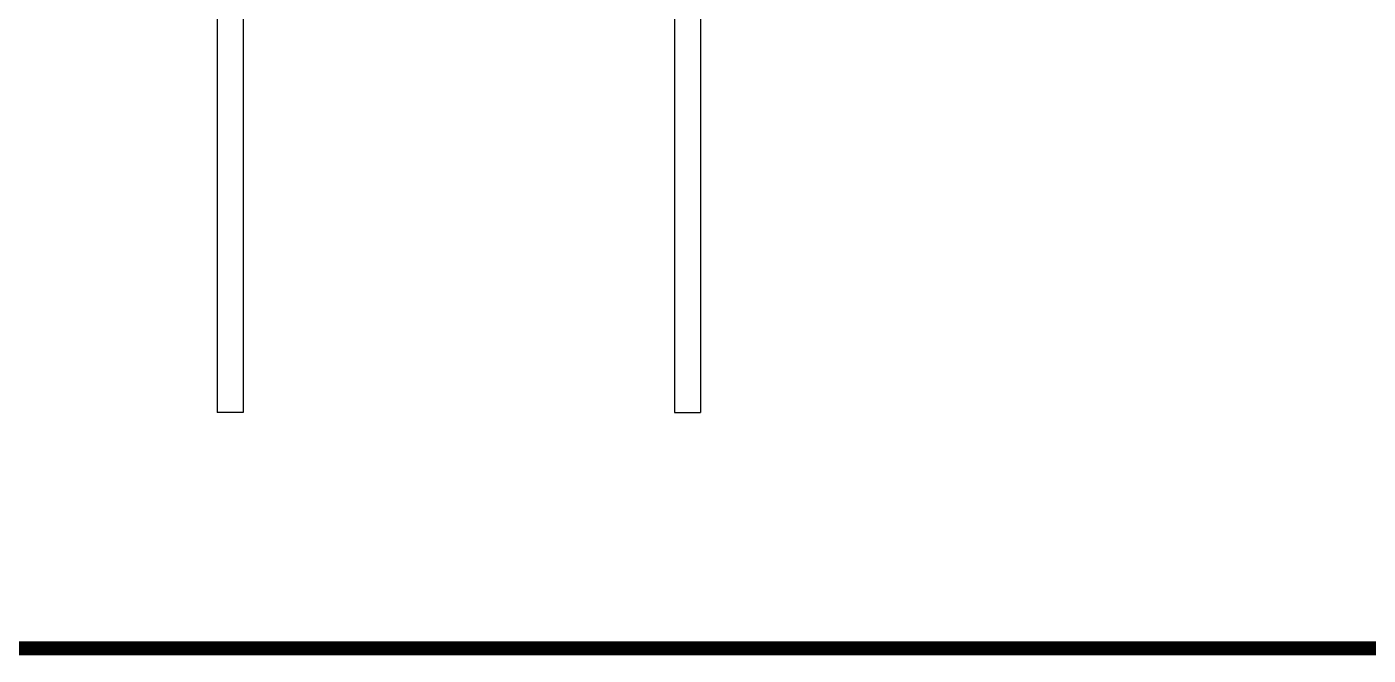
# Model space of a CAD drawing. Header units: millimetres. Extents: x 24306 to 29428, y 5751 to 9375.
# Drawn here: x 27265 to 27784, y 5751 to 5994 of the extents above; entities that cross this region are included whole.
import ezdxf

# ---------------------------------------------------------------- set-up
doc = ezdxf.new("R2010")
doc.units = ezdxf.units.MM
doc.layers.add('Equipment', color=123, linetype='Continuous')
doc.layers.add('TITLE TEXT', color=7, linetype='Continuous', lineweight=20)

# ---------------------------------------------------------------- blocks, each defined once
blk = doc.blocks.new('A$C866d3e4f')
at = {"layer": 'Equipment', "linetype": 'Continuous'}
for points in [[(199.92, -218.91), (12.84, -218.91), (12.84, -405.98)], [(22.9, -218.91), (22.9, -405.98), (12.84, -405.98)], [(189.87, -218.91), (189.87, -405.98), (199.92, -405.98)], [(199.92, -218.91), (199.92, -405.98)]]:
    blk.add_lwpolyline(points, dxfattribs=at)

msp = doc.modelspace()

# ---------------------------------------------------------------- linework, layer by layer
at = {"layer": 'TITLE TEXT', "ltscale": 5, "const_width": 5.38}
msp.add_lwpolyline([(29425.11, 9372.29), (29425.11, 5753.63), (24309.07, 5753.63), (24309.07, 9372.29)], close=True, dxfattribs=at)

# ---------------------------------------------------------------- block references
at = {"xscale": -1}
msp.add_blockref('A$C866d3e4f', (27538.72, 6250.8), dxfattribs=at)

doc.saveas('drawing.dxf')
